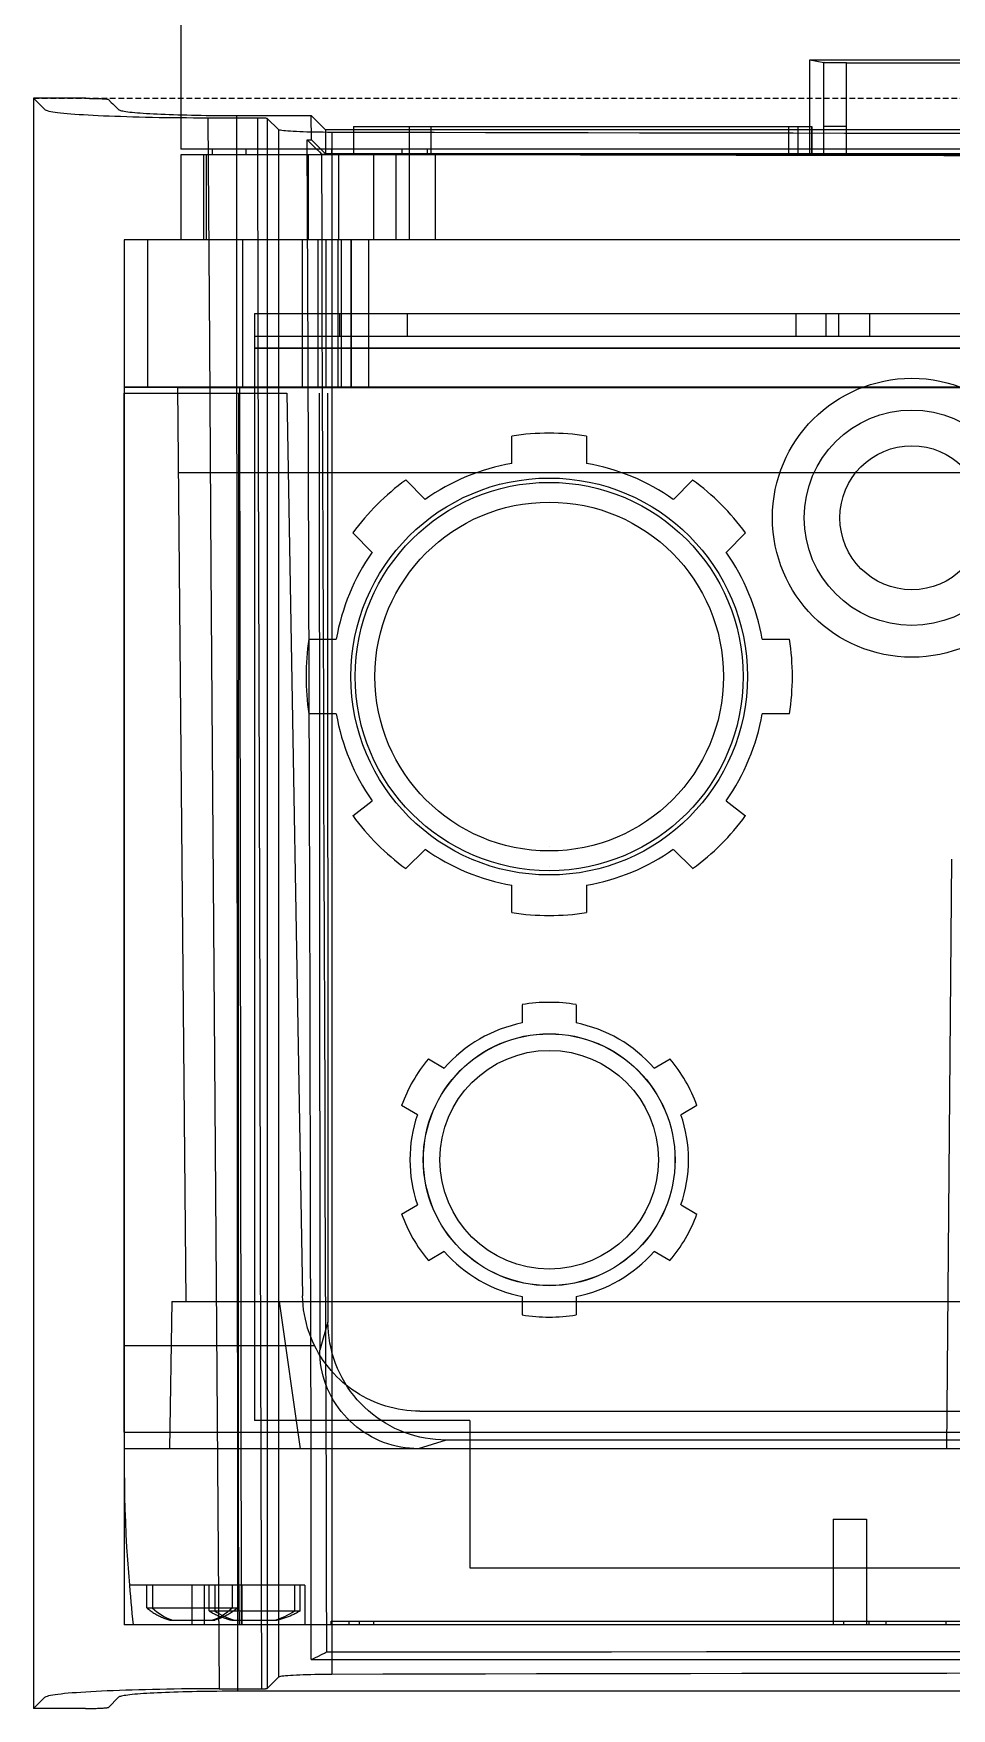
# Model space of a CAD drawing. Extents: x 0 to 211, y 0 to 232.
# Drawn here: x 0 to 81, y 0 to 147.7 of the extents above; entities that cross this region are included whole.
import ezdxf

# ---------------------------------------------------------------- set-up
doc = ezdxf.new("R2010")
doc.units = 0
doc.linetypes.add('DASHED', pattern=[0.75, 0.5, -0.25])
doc.layers.add('-15N-THT. THIẾT BỊ ĐÓNG MỞ', color=40, linetype='CONTINUOUS')

# ---------------------------------------------------------------- blocks, each defined once
blk = doc.blocks.new('06 - N - SC VSD CHIẾU TRÊN ATV630D15~D22N4')
at = {"layer": '-15N-THT. THIẾT BỊ ĐÓNG MỞ'}
for p, q in [((-92.49, 0), (-92.49, -94.5)), ((-36.99, -86.62), (36.99, -86.62)), ((-36.99, -86.62), (-35.76, -86.86)), ((-36.99, -95), (-36.99, -86.62)), ((-35.74, -86.86), (-35.76, -86.86)), ((-35.76, -92.5), (-35.76, -86.86)), ((-35.71, -86.87), (-35.74, -86.86)), ((-35.66, -86.87), (-35.71, -86.87)), ((-35.61, -86.87), (-35.66, -86.87)), ((-35.54, -86.88), (-35.61, -86.87)), ((-35.46, -86.88), (-35.54, -86.88)), ((-35.38, -86.88), (-35.46, -86.88)), ((-35.28, -86.88), (-35.38, -86.88)), ((-35.17, -86.88), (-35.28, -86.88)), ((-35.05, -86.89), (-35.17, -86.88)), ((-34.93, -86.89), (-35.05, -86.89)), ((-34.8, -86.89), (-34.93, -86.89)), ((-34.66, -86.89), (-34.8, -86.89)), ((-34.52, -86.89), (-34.66, -86.89)), ((-34.37, -86.89), (-34.52, -86.89)), ((-34.21, -86.89), (-34.37, -86.89)), ((-34.06, -86.89), (-34.21, -86.89)), ((-33.9, -86.89), (-34.06, -86.89)), ((-33.75, -86.89), (-33.9, -86.89)), ((-33.75, -92.5), (-33.75, -86.89)), ((-33.75, -86.89), (33.72, -86.89)), ((-104.48, -91.04), (-105.5, -90.01)), ((-105.5, -90.01), (-105.5, -232)), ((-100.87, -90.01), (-105.5, -90.01)), ((-100.87, -90.01), (-100.71, -90.01)), ((-100.71, -90.01), (-100.55, -90.02)), ((-100.55, -90.02), (-100.4, -90.02)), ((-100.4, -90.02), (-100.24, -90.02)), ((-100.24, -90.02), (-100.1, -90.02)), ((-100.1, -90.02), (-99.95, -90.03)), ((-99.95, -90.03), (-99.81, -90.03)), ((-99.81, -90.03), (-99.68, -90.04)), ((-99.68, -90.04), (-99.56, -90.04)), ((-99.56, -90.04), (-99.45, -90.05)), ((-99.45, -90.05), (-99.34, -90.05)), ((-99.34, -90.05), (-99.24, -90.06)), ((-99.24, -90.06), (-99.16, -90.07)), ((-99.16, -90.07), (-99.08, -90.07)), ((-99.08, -90.07), (-99.02, -90.08)), ((-99.02, -90.08), (-98.97, -90.09)), ((-98.97, -90.09), (-98.93, -90.1)), ((-98.93, -90.1), (-98.9, -90.1)), ((-104.43, -91.07), (-104.48, -91.04)), ((-104.36, -91.1), (-104.43, -91.07)), ((-104.26, -91.13), (-104.36, -91.1)), ((-104.13, -91.17), (-104.26, -91.13)), ((-103.98, -91.2), (-104.13, -91.17)), ((-103.8, -91.23), (-103.98, -91.2)), ((-103.6, -91.26), (-103.8, -91.23)), ((-103.37, -91.29), (-103.6, -91.26)), ((-103.11, -91.32), (-103.37, -91.29)), ((-102.83, -91.35), (-103.11, -91.32)), ((-102.53, -91.38), (-102.83, -91.35)), ((-102.2, -91.41), (-102.53, -91.38)), ((-101.85, -91.43), (-102.2, -91.41)), ((-101.48, -91.46), (-101.85, -91.43)), ((-101.09, -91.48), (-101.48, -91.46)), ((-100.67, -91.51), (-101.09, -91.48)), ((-100.24, -91.53), (-100.67, -91.51)), ((-99.79, -91.55), (-100.24, -91.53)), ((-99.32, -91.58), (-99.79, -91.55)), ((-98.9, -90.1), (-98.89, -90.11)), ((-98.89, -90.11), (-98.63, -90.37)), ((-98.63, -90.37), (-98.5, -90.5)), ((-98.5, -90.5), (-97.98, -91.02)), ((-97.98, -91.02), (-97.95, -91.04)), ((-97.95, -91.04), (-97.89, -91.07)), ((-97.89, -91.07), (-97.82, -91.09)), ((-97.82, -91.09), (-97.73, -91.11)), ((-97.73, -91.11), (-97.62, -91.13)), ((-97.62, -91.13), (-97.49, -91.16)), ((-97.49, -91.16), (-97.34, -91.18)), ((-97.34, -91.18), (-97.18, -91.2)), ((-97.18, -91.2), (-96.99, -91.22)), ((-96.99, -91.22), (-96.79, -91.24)), ((-96.79, -91.24), (-96.57, -91.26)), ((-96.57, -91.26), (-96.33, -91.28)), ((-96.33, -91.28), (-96.08, -91.3)), ((-96.08, -91.3), (-95.81, -91.32)), ((-95.81, -91.32), (-95.53, -91.34)), ((-95.53, -91.34), (-95.23, -91.36)), ((-95.23, -91.36), (-94.91, -91.38)), ((-94.91, -91.38), (-94.59, -91.39)), ((-94.59, -91.39), (-94.25, -91.41)), ((-94.25, -91.41), (-93.89, -91.42)), ((-93.89, -91.42), (-93.53, -91.44)), ((-93.53, -91.44), (-93.15, -91.45)), ((-93.15, -91.45), (-92.76, -91.46)), ((-92.76, -91.46), (-92.37, -91.47)), ((-92.37, -91.47), (-91.96, -91.48)), ((-91.96, -91.48), (-91.55, -91.49)), ((-91.55, -91.49), (-91.13, -91.5)), ((-91.13, -91.5), (-90.7, -91.51)), ((-90.7, -91.51), (-90.27, -91.52)), ((-90.27, -91.52), (-89.83, -91.52)), ((-89.83, -91.52), (-89.39, -91.53)), ((-89.39, -91.53), (-88.94, -91.53)), ((-88.94, -91.53), (-88.49, -91.53)), ((-88.49, -91.53), (-88.04, -91.53)), ((-88.04, -91.53), (-87.59, -91.53)), ((-87.59, -91.53), (-87.58, -111.43)), ((-87.59, -91.53), (-80.99, -91.53)), ((-80.99, -91.84), (-80.99, -91.53)), ((-79.72, -92.8), (-80.99, -91.53)), ((-98.83, -91.6), (-99.32, -91.58)), ((-98.33, -91.62), (-98.83, -91.6)), ((-97.81, -91.63), (-98.33, -91.62)), ((-97.27, -91.65), (-97.81, -91.63)), ((-96.73, -91.67), (-97.27, -91.65)), ((-96.17, -91.68), (-96.73, -91.67)), ((-95.6, -91.69), (-96.17, -91.68)), ((-95.01, -91.71), (-95.6, -91.69)), ((-94.42, -91.72), (-95.01, -91.71)), ((-93.82, -91.73), (-94.42, -91.72)), ((-93.22, -91.73), (-93.82, -91.73)), ((-92.61, -91.74), (-93.22, -91.73)), ((-91.99, -91.74), (-92.61, -91.74)), ((-91.37, -91.75), (-91.99, -91.74)), ((-90.75, -91.75), (-91.37, -91.75)), ((-90.12, -91.75), (-90.75, -91.75)), ((-85.74, -91.75), (-90.12, -91.75)), ((-90.12, -91.75), (-89.98, -111.59)), ((-85.67, -91.75), (-85.74, -91.75)), ((-85.74, -91.75), (-85.69, -111.59)), ((-85.6, -91.75), (-85.67, -91.75)), ((-85.53, -91.75), (-85.6, -91.75)), ((-85.46, -91.75), (-85.53, -91.75)), ((-85.4, -91.75), (-85.46, -91.75)), ((-85.34, -91.76), (-85.4, -91.75)), ((-85.28, -91.76), (-85.34, -91.76)), ((-85.22, -91.76), (-85.28, -91.76)), ((-85.16, -91.76), (-85.22, -91.76)), ((-85.11, -91.76), (-85.16, -91.76)), ((-85.07, -91.77), (-85.11, -91.76)), ((-85.02, -91.77), (-85.07, -91.77)), ((-84.99, -91.77), (-85.02, -91.77)), ((-84.95, -91.78), (-84.99, -91.77)), ((-84.92, -91.78), (-84.95, -91.78)), ((-84.9, -91.78), (-84.92, -91.78)), ((-84.88, -91.79), (-84.9, -91.78)), ((-84.87, -91.79), (-84.88, -91.79)), ((-83.89, -92.77), (-84.87, -91.79)), ((-84.87, -91.79), (-84.87, -111.61)), ((-84.87, -91.79), (-84.87, -91.79)), ((-83.85, -92.79), (-83.89, -92.77)), ((-83.89, -92.77), (-83.89, -112.32)), ((-83.79, -92.81), (-83.85, -92.79)), ((-83.7, -92.83), (-83.79, -92.81)), ((-83.57, -92.85), (-83.7, -92.83)), ((-83.42, -92.87), (-83.57, -92.85)), ((-83.25, -92.89), (-83.42, -92.87)), ((-83.05, -92.9), (-83.25, -92.89)), ((-82.82, -92.92), (-83.05, -92.9)), ((-82.57, -92.94), (-82.82, -92.92)), ((-82.3, -92.95), (-82.57, -92.94)), ((-82.01, -92.96), (-82.3, -92.95)), ((-81.7, -92.98), (-82.01, -92.96)), ((-81.37, -92.99), (-81.7, -92.98)), ((-81.03, -92.99), (-81.37, -92.99)), ((-80.67, -93), (-81.03, -92.99)), ((-80.99, -92.14), (-80.99, -91.84)), ((-80.99, -92.44), (-80.99, -92.14)), ((-80.98, -92.75), (-80.99, -92.44)), ((-80.98, -93.35), (-80.98, -92.75)), ((-80.31, -93.01), (-80.67, -93)), ((-79.94, -93.01), (-80.31, -93.01)), ((-79.56, -93.02), (-79.94, -93.01)), ((-79.72, -92.8), (-79.72, -94.92)), ((79.72, -92.8), (-79.72, -92.8)), ((-79.18, -93.02), (-79.56, -93.02)), ((-74.65, -93.03), (-79.18, -93.02)), ((-79.18, -93.02), (-79.18, -112.49)), ((-77.26, -92.5), (-77.26, -95)), ((-77.26, -92.5), (-36.82, -92.5)), ((-70.13, -93.04), (-74.65, -93.03)), ((-72.31, -102.5), (-72.31, -92.5)), ((-70.41, -95), (-70.41, -92.5)), ((-65.61, -93.05), (-70.13, -93.04)), ((-38.85, -95), (-38.85, -92.5)), ((-38.02, -95), (-38.02, -92.5)), ((-36.82, -95), (-36.82, -92.5)), ((-36.82, -92.5), (-36.82, -95)), ((-35.76, -95), (-35.76, -92.5)), ((-33.75, -92.5), (-35.76, -92.5)), ((-33.76, -95), (-33.76, -92.5)), ((-92.49, -94.5), (-92.49, -94.5)), ((92.49, -94.5), (-92.49, -94.5)), ((-89.73, -94.5), (-89.73, -94.5)), ((-89.73, -94.5), (-89.73, -95)), ((-86.77, -94.5), (-86.77, -95)), ((-81.27, -112.86), (-81.36, -93.66)), ((-81.36, -93.66), (-81.18, -93.84)), ((-81.36, -93.66), (-80.98, -93.66)), ((-81.18, -93.84), (-81, -94.02)), ((-81, -94.02), (-80.82, -94.2)), ((-80.98, -93.66), (-80.98, -93.35)), ((-79.72, -94.92), (-80.98, -93.66)), ((-80.82, -94.2), (-80.63, -94.38)), ((-80.63, -94.38), (-80.45, -94.56)), ((-79.21, -94.5), (-79.21, -95)), ((-75.49, -94.5), (-75.49, -94.5)), ((-72.98, -94.5), (-72.98, -94.5)), ((-72.98, -94.5), (-72.98, -95)), ((-70.77, -94.5), (-70.77, -95)), ((-61.08, -93.06), (-65.61, -93.05)), ((-56.56, -93.07), (-61.08, -93.06)), ((-52.03, -93.08), (-56.56, -93.07)), ((-47.51, -93.09), (-52.03, -93.08)), ((-42.98, -93.1), (-47.51, -93.09)), ((-38.46, -93.1), (-42.98, -93.1)), ((-33.93, -93.11), (-38.46, -93.1)), ((-29.4, -93.11), (-33.93, -93.11)), ((-24.88, -93.12), (-29.4, -93.11)), ((-20.35, -93.12), (-24.88, -93.12)), ((-92.49, -95), (-92.49, -102.5)), ((-92.49, -95), (-92.49, -95)), ((92.49, -95), (-92.49, -95)), ((-90.5, -95), (-90.5, -102.5)), ((-90.26, -95), (-90.26, -102.5)), ((-89.73, -95), (-89.73, -95)), ((-81.27, -95), (-81.27, -102.5)), ((-80.45, -94.56), (-80.27, -94.74)), ((-80.27, -94.74), (-80.09, -94.93)), ((-80.09, -94.93), (-80.06, -101.91)), ((-80.09, -94.93), (-75.52, -94.94)), ((79.72, -94.92), (-79.72, -94.92)), ((-78.58, -95), (-78.58, -102.5)), ((-75.52, -94.94), (-70.94, -94.95)), ((-75.49, -95), (-75.49, -102.5)), ((-75.49, -95), (-75.49, -95)), ((-73.53, -95), (-73.53, -102.5)), ((-72.98, -95), (-72.98, -95)), ((-70.94, -94.95), (-66.37, -94.97)), ((-70.04, -95), (-70.04, -102.5)), ((-66.37, -94.97), (-61.8, -94.98)), ((-61.8, -94.98), (-57.22, -94.99)), ((-57.22, -94.99), (-52.65, -95)), ((-52.65, -95), (-48.07, -95.01)), ((-48.07, -95.01), (-43.49, -95.02)), ((-43.49, -95.02), (-38.91, -95.03)), ((-38.91, -95.03), (-34.34, -95.04)), ((-34.34, -95.04), (-29.76, -95.04)), ((-29.76, -95.04), (-25.18, -95.05)), ((-25.18, -95.05), (-20.6, -95.05)), ((-80.06, -101.91), (-80.04, -108.88)), ((-97.49, -102.5), (-97.49, -224.61)), ((-97.49, -102.5), (-97.49, -102.5)), ((97.49, -102.5), (-97.49, -102.5)), ((-95.44, -102.5), (-95.44, -115.48)), ((-92.49, -102.5), (-92.49, -102.5)), ((-87.06, -102.5), (-87.06, -115.49)), ((-81.79, -102.5), (-81.79, -115.49)), ((-80.42, -102.5), (-80.42, -115.49)), ((-79.7, -102.5), (-79.7, -115.49)), ((-78.64, -102.5), (-78.64, -115.49)), ((-78.36, -102.5), (-78.36, -115.49)), ((-77.49, -102.5), (-77.49, -115.49)), ((-77.48, -102.5), (-77.48, -115.49)), ((-75.93, -102.5), (-75.93, -115.49)), ((-75.49, -102.5), (-75.49, -102.5)), ((-85.99, -109), (-85.99, -109)), ((-85.99, -109), (-85.99, -206.61)), ((-85.99, -109), (85.99, -109)), ((-80.04, -108.88), (-80.02, -115.86)), ((-78.49, -109), (-78.49, -109)), ((-78.49, -109), (-78.49, -111)), ((-72.49, -109), (-72.49, -109)), ((-72.49, -111), (-72.49, -109)), ((-38.24, -109), (-38.24, -111)), ((-35.54, -111), (-35.54, -109)), ((-34.44, -111), (-34.44, -109)), ((-31.74, -109), (-31.74, -111)), ((-89.98, -111.59), (-89.84, -131.42)), ((-87.58, -111.43), (-87.56, -131.33)), ((-85.99, -111), (-85.99, -111)), ((-85.99, -111), (85.99, -111)), ((-85.99, -112.03), (85.99, -112.03)), ((-85.99, -112.04), (85.99, -112.04)), ((-85.69, -111.59), (-85.64, -131.42)), ((-84.87, -111.61), (-84.87, -131.44)), ((-78.49, -111), (-78.49, -111)), ((-72.49, -111), (-72.49, -111)), ((-83.89, -112.32), (-83.89, -131.86)), ((-81.2, -132.06), (-81.27, -112.86)), ((-79.18, -112.49), (-79.18, -131.97)), ((-97.49, -115.48), (-97.49, -115.48)), ((-97.49, -115.48), (-92.78, -115.48)), ((-97.49, -115.49), (-97.49, -115.49)), ((97.49, -115.49), (-97.49, -115.49)), ((-97.49, -116), (-83.15, -116)), ((-97.49, -128.05), (-97.49, -116)), ((-97.49, -116), (-97.49, -116)), ((-92.78, -115.48), (-92.07, -196.11)), ((-92.78, -115.48), (-92.78, -115.48)), ((-92.78, -115.5), (-92.78, -115.5)), ((-92.78, -115.5), (92.78, -115.5)), ((-87.42, -116), (-87.42, -120.6)), ((-87.33, -115.49), (-87.16, -224.61)), ((-83.15, -116), (-81.75, -195.62)), ((-83.15, -116), (-83.15, -116)), ((-80.28, -116), (-80.24, -200.39)), ((-80.02, -115.86), (-79.99, -122.84)), ((-79.54, -116), (-79.51, -197.92)), ((-78.31, -115.49), (-78.31, -115.5)), ((-77.49, -115.49), (-77.49, -115.5)), ((-77.48, -115.49), (-77.48, -115.5)), ((-75.96, -115.49), (-75.96, -115.5)), ((-59.99, -119.54), (-59.99, -119.54)), ((-87.42, -120.6), (-87.42, -125.2)), ((-63.29, -122.21), (-63.29, -119.8)), ((-63.29, -119.8), (-63.29, -119.8)), ((-56.69, -119.8), (-56.69, -122.21)), ((-56.69, -119.8), (-56.69, -119.8)), ((-63.29, -122.21), (-63.29, -122.21)), ((-56.69, -122.21), (-56.69, -122.21)), ((-92.71, -123), (-92.71, -123)), ((-92.71, -123), (92.71, -123)), ((-79.99, -122.84), (-79.97, -129.82)), ((-72.64, -123.67), (-70.94, -125.38)), ((-72.64, -123.67), (-72.64, -123.67)), ((-59.99, -123.88), (-59.99, -123.88)), ((-49.03, -125.38), (-47.33, -123.67)), ((-47.33, -123.67), (-47.33, -123.67)), ((-87.42, -125.2), (-87.42, -129.81)), ((-70.94, -125.38), (-70.94, -125.38)), ((-49.03, -125.38), (-49.03, -125.38)), ((-59.99, -125.62), (-59.99, -125.62)), ((-40.29, -127), (-40.29, -127)), ((-37.49, -127), (-37.49, -127)), ((-34.34, -127), (-34.34, -127)), ((-97.49, -140.1), (-97.49, -128.05)), ((-75.61, -130.05), (-77.31, -128.34)), ((-77.31, -128.34), (-77.31, -128.34)), ((-42.66, -128.34), (-44.36, -130.05)), ((-42.66, -128.34), (-42.66, -128.34)), ((-87.42, -129.81), (-87.42, -134.41)), ((-79.97, -129.82), (-79.95, -136.8)), ((-89.84, -131.42), (-89.69, -151.27)), ((-87.56, -131.33), (-87.55, -151.24)), ((-85.64, -131.42), (-85.59, -151.27)), ((-84.87, -131.44), (-84.87, -151.28)), ((-75.61, -130.05), (-75.61, -130.05)), ((-44.36, -130.05), (-44.36, -130.05)), ((-83.89, -131.86), (-83.89, -151.42)), ((-81.13, -151.26), (-81.2, -132.06)), ((-79.18, -131.97), (-79.18, -151.46)), ((-87.42, -134.41), (-87.42, -139.01)), ((-79.95, -136.8), (-79.92, -143.78)), ((-81.19, -137.7), (-78.78, -137.7)), ((-81.19, -137.7), (-81.19, -137.7)), ((-78.78, -137.7), (-78.78, -137.7)), ((-41.19, -137.7), (-38.79, -137.7)), ((-41.19, -137.7), (-41.19, -137.7)), ((-38.79, -137.7), (-38.79, -137.7)), ((-97.49, -152.16), (-97.49, -140.1)), ((-87.42, -139.01), (-87.43, -143.61)), ((-77.49, -141), (-77.49, -141)), ((-75.37, -141), (-75.37, -141)), ((-44.61, -141), (-44.61, -141)), ((-42.49, -141), (-42.49, -141)), ((-87.43, -143.61), (-87.43, -148.21)), ((-78.78, -144.3), (-81.19, -144.3)), ((-81.19, -144.3), (-81.19, -144.3)), ((-79.92, -143.78), (-79.9, -150.75)), ((-78.78, -144.3), (-78.78, -144.3)), ((-38.79, -144.3), (-41.19, -144.3)), ((-41.19, -144.3), (-41.19, -144.3)), ((-38.79, -144.3), (-38.79, -144.3)), ((-87.43, -148.21), (-87.43, -152.82)), ((-89.69, -151.27), (-89.55, -170.74)), ((-87.55, -151.24), (-87.53, -170.78)), ((-85.59, -151.27), (-85.54, -170.74)), ((-84.87, -151.28), (-84.88, -170.74)), ((-83.89, -151.42), (-83.89, -170.6)), ((-81.08, -170.08), (-81.13, -151.26)), ((-79.9, -150.75), (-79.87, -157.34)), ((-79.18, -151.46), (-79.18, -170.56)), ((-77.31, -153.27), (-75.61, -151.95)), ((-75.61, -151.95), (-75.61, -151.95)), ((-44.36, -151.95), (-42.66, -153.27)), ((-44.36, -151.95), (-44.36, -151.95)), ((-97.49, -163.82), (-97.49, -152.16)), ((-87.43, -152.82), (-87.43, -166.24)), ((-77.31, -153.27), (-77.31, -153.27)), ((-42.66, -153.27), (-42.66, -153.27)), ((-70.94, -156.24), (-72.64, -157.94)), ((-70.94, -156.24), (-70.94, -156.24)), ((-59.99, -155.99), (-59.99, -155.99)), ((-47.33, -157.94), (-49.03, -156.24)), ((-49.03, -156.24), (-49.03, -156.24)), ((-79.87, -157.34), (-79.85, -164.32)), ((-72.64, -157.94), (-72.64, -157.94)), ((-59.99, -157.73), (-59.99, -157.73)), ((-47.33, -157.94), (-47.33, -157.94)), ((-24.49, -157.11), (-24.92, -209.11)), ((-63.29, -161.82), (-63.29, -159.41)), ((-63.29, -159.41), (-63.29, -159.41)), ((-56.69, -159.41), (-56.69, -161.82)), ((-56.69, -159.41), (-56.69, -159.41)), ((-63.29, -161.82), (-63.29, -161.82)), ((-59.99, -162.07), (-59.99, -162.07)), ((-56.69, -161.82), (-56.69, -161.82)), ((-97.49, -175.88), (-97.49, -163.82)), ((-79.85, -164.32), (-79.83, -171.29)), ((-87.43, -166.24), (-87.43, -170.84)), ((-59.99, -169.73), (-59.99, -169.73)), ((-89.55, -170.74), (-89.4, -190.59)), ((-87.53, -170.78), (-87.52, -190.69)), ((-87.43, -170.84), (-87.44, -175.44)), ((-85.54, -170.74), (-85.49, -190.59)), ((-84.88, -170.74), (-84.88, -190.58)), ((-83.89, -170.6), (-83.89, -190.15)), ((-81.04, -189.29), (-81.08, -170.08)), ((-79.83, -171.29), (-79.8, -178.26)), ((-79.18, -170.56), (-79.18, -190.05)), ((-62.36, -171.55), (-62.36, -169.94)), ((-62.36, -169.94), (-62.36, -169.94)), ((-57.61, -169.94), (-57.61, -171.55)), ((-57.61, -169.94), (-57.61, -169.94)), ((-62.36, -171.55), (-62.36, -171.55)), ((-59.99, -172.5), (-59.99, -172.5)), ((-57.61, -171.55), (-57.61, -171.55)), ((-59.99, -173.97), (-59.99, -173.97)), ((-87.44, -175.44), (-87.44, -180.04)), ((-70.64, -174.72), (-69.25, -175.53)), ((-70.64, -174.72), (-70.64, -174.72)), ((-69.25, -175.53), (-69.25, -175.53)), ((-50.73, -175.53), (-49.33, -174.72)), ((-50.73, -175.53), (-50.73, -175.53)), ((-49.33, -174.72), (-49.33, -174.72)), ((-97.49, -187.93), (-97.49, -175.88)), ((-79.8, -178.26), (-79.78, -185.23)), ((-87.44, -180.04), (-87.44, -184.65)), ((-71.62, -179.64), (-73.02, -178.83)), ((-73.02, -178.83), (-73.02, -178.83)), ((-71.62, -179.64), (-71.62, -179.64)), ((-46.96, -178.83), (-48.35, -179.64)), ((-48.35, -179.64), (-48.35, -179.64)), ((-46.96, -178.83), (-46.96, -178.83)), ((-72.28, -183.61), (-72.28, -183.61)), ((-71.09, -183.61), (-71.09, -183.61)), ((-69.63, -183.61), (-69.63, -183.61)), ((-50.35, -183.61), (-50.35, -183.61)), ((-48.89, -183.61), (-48.89, -183.61)), ((-47.69, -183.61), (-47.69, -183.61)), ((-87.44, -184.65), (-87.44, -189.25)), ((-79.78, -185.23), (-79.76, -192.2)), ((-97.49, -199.98), (-97.49, -187.93)), ((-73.02, -188.4), (-71.62, -187.59)), ((-73.02, -188.4), (-73.02, -188.4)), ((-71.62, -187.59), (-71.62, -187.59)), ((-48.35, -187.59), (-46.96, -188.4)), ((-48.35, -187.59), (-48.35, -187.59)), ((-46.96, -188.4), (-46.96, -188.4)), ((-87.44, -189.25), (-87.44, -193.85)), ((-83.89, -190.15), (-83.89, -209.7)), ((-81.01, -208.48), (-81.04, -189.29)), ((-79.18, -190.05), (-79.18, -209.52)), ((-89.4, -190.59), (-89.26, -210.43)), ((-87.52, -190.69), (-87.51, -210.58)), ((-85.49, -190.59), (-85.44, -210.43)), ((-84.88, -190.58), (-84.88, -210.41)), ((-69.25, -191.7), (-70.64, -192.51)), ((-69.25, -191.7), (-69.25, -191.7)), ((-49.33, -192.51), (-50.73, -191.7)), ((-50.73, -191.7), (-50.73, -191.7)), ((-79.76, -192.2), (-79.73, -199.16)), ((-70.64, -192.51), (-70.64, -192.51)), ((-59.99, -193.25), (-59.99, -193.25)), ((-49.33, -192.51), (-49.33, -192.51)), ((-87.44, -193.85), (-87.44, -198.45)), ((-59.99, -194.73), (-59.99, -194.73)), ((-93.28, -196.11), (-93.49, -209.11)), ((-93.28, -196.11), (-93.28, -196.11)), ((-93.28, -196.11), (-15.22, -196.11)), ((-92.07, -196.11), (-92.07, -196.11)), ((-83.83, -196.11), (-81.97, -209.11)), ((-83.83, -196.11), (-83.83, -196.11)), ((-81.74, -196.03), (-81.75, -195.62)), ((-81.75, -195.62), (-81.75, -195.62)), ((-81.71, -196.44), (-81.74, -196.03)), ((-81.66, -196.85), (-81.71, -196.44)), ((-62.36, -197.29), (-62.36, -195.68)), ((-62.36, -195.68), (-62.36, -195.68)), ((-57.61, -195.68), (-57.61, -197.29)), ((-57.61, -195.68), (-57.61, -195.68)), ((-24.81, -196.11), (-24.81, -196.11)), ((-81.59, -197.25), (-81.66, -196.85)), ((-81.51, -197.66), (-81.59, -197.25)), ((-81.42, -198.06), (-81.51, -197.66)), ((-79.51, -197.92), (-79.93, -199.33)), ((-79.49, -198.38), (-79.51, -197.92)), ((-62.36, -197.29), (-62.36, -197.29)), ((-59.99, -197.5), (-59.99, -197.5)), ((-57.61, -197.29), (-57.61, -197.29)), ((-87.44, -198.45), (-87.44, -203.05)), ((-81.31, -198.45), (-81.42, -198.06)), ((-81.18, -198.84), (-81.31, -198.45)), ((-81.03, -199.23), (-81.18, -198.84)), ((-80.88, -199.61), (-81.03, -199.23)), ((-79.93, -199.33), (-80.03, -199.68)), ((-79.73, -199.16), (-79.71, -206.13)), ((-79.46, -198.85), (-79.49, -198.38)), ((-79.41, -199.31), (-79.46, -198.85)), ((-79.34, -199.78), (-79.41, -199.31)), ((-97.49, -199.98), (-80.7, -199.98)), ((-97.49, -200.31), (-97.49, -199.98)), ((-97.49, -200.64), (-97.49, -200.31)), ((-97.49, -200.97), (-97.49, -200.64)), ((-80.7, -199.98), (-80.88, -199.61)), ((-80.53, -200.32), (-80.7, -199.98)), ((-80.34, -200.66), (-80.53, -200.32)), ((-80.14, -200.98), (-80.34, -200.66)), ((-80.03, -199.68), (-80.24, -200.39)), ((-80.23, -200.78), (-80.24, -200.39)), ((-80.21, -201.17), (-80.23, -200.78)), ((-79.24, -200.23), (-79.34, -199.78)), ((-79.13, -200.69), (-79.24, -200.23)), ((-78.99, -201.13), (-79.13, -200.69)), ((-97.49, -201.3), (-97.49, -200.97)), ((-97.49, -201.63), (-97.49, -201.3)), ((-97.49, -201.95), (-97.49, -201.63)), ((-97.49, -202.27), (-97.49, -201.95)), ((-97.49, -202.58), (-97.49, -202.27)), ((-80.16, -201.55), (-80.21, -201.17)), ((-80.1, -201.94), (-80.16, -201.55)), ((-79.93, -201.3), (-80.14, -200.98)), ((-80.02, -202.32), (-80.1, -201.94)), ((-79.93, -202.7), (-80.02, -202.32)), ((-79.71, -201.61), (-79.93, -201.3)), ((-79.48, -201.91), (-79.71, -201.61)), ((-79.24, -202.2), (-79.48, -201.91)), ((-78.99, -202.47), (-79.24, -202.2)), ((-78.84, -201.57), (-78.99, -201.13)), ((-78.67, -202.01), (-78.84, -201.57)), ((-78.47, -202.43), (-78.67, -202.01)), ((-97.49, -202.89), (-97.49, -202.58)), ((-97.49, -203.19), (-97.49, -202.89)), ((-97.49, -203.49), (-97.49, -203.19)), ((-97.49, -203.78), (-97.49, -203.49)), ((-97.49, -204.07), (-97.49, -203.78)), ((-87.44, -203.05), (-87.45, -210.83)), ((-79.82, -203.07), (-79.93, -202.7)), ((-79.69, -203.44), (-79.82, -203.07)), ((-79.54, -203.81), (-79.69, -203.44)), ((-79.38, -204.16), (-79.54, -203.81)), ((-78.73, -202.74), (-78.99, -202.47)), ((-78.47, -203), (-78.73, -202.74)), ((-78.26, -202.85), (-78.47, -202.43)), ((-78.2, -203.24), (-78.47, -203)), ((-78.03, -203.26), (-78.26, -202.85)), ((-77.91, -203.48), (-78.2, -203.24)), ((-77.78, -203.65), (-78.03, -203.26)), ((-77.63, -203.7), (-77.91, -203.48)), ((-77.51, -204.04), (-77.78, -203.65)), ((-77.33, -203.92), (-77.63, -203.7)), ((-97.49, -204.36), (-97.49, -204.07)), ((-97.49, -204.66), (-97.49, -204.36)), ((-97.49, -204.95), (-97.49, -204.66)), ((-97.49, -205.23), (-97.49, -204.95)), ((-97.49, -205.49), (-97.49, -205.23)), ((-79.2, -204.51), (-79.38, -204.16)), ((-79.01, -204.85), (-79.2, -204.51)), ((-78.8, -205.18), (-79.01, -204.85)), ((-78.58, -205.5), (-78.8, -205.18)), ((-77.23, -204.41), (-77.51, -204.04)), ((-77.03, -204.12), (-77.33, -203.92)), ((-76.93, -204.77), (-77.23, -204.41)), ((-76.72, -204.31), (-77.03, -204.12)), ((-76.62, -205.11), (-76.93, -204.77)), ((-76.41, -204.49), (-76.72, -204.31)), ((-76.29, -205.44), (-76.62, -205.11)), ((-76.09, -204.66), (-76.41, -204.49)), ((-75.76, -204.82), (-76.09, -204.66)), ((-75.43, -204.96), (-75.76, -204.82)), ((-75.09, -205.1), (-75.43, -204.96)), ((-74.75, -205.22), (-75.09, -205.1)), ((-74.4, -205.34), (-74.75, -205.22)), ((-97.49, -205.74), (-97.49, -205.49)), ((-97.49, -205.97), (-97.49, -205.74)), ((-97.49, -206.19), (-97.49, -205.97)), ((-97.49, -206.39), (-97.49, -206.19)), ((-97.49, -206.58), (-97.49, -206.39)), ((-97.49, -206.75), (-97.49, -206.58)), ((-97.49, -206.9), (-97.49, -206.75)), ((-66.99, -206.61), (-85.99, -206.61)), ((-85.99, -206.61), (-85.99, -206.61)), ((-79.71, -206.13), (-79.68, -213.09)), ((-78.34, -205.81), (-78.58, -205.5)), ((-78.09, -206.11), (-78.34, -205.81)), ((-77.83, -206.4), (-78.09, -206.11)), ((-77.55, -206.67), (-77.83, -206.4)), ((-77.26, -206.94), (-77.55, -206.67)), ((-75.94, -205.76), (-76.29, -205.44)), ((-75.58, -206.05), (-75.94, -205.76)), ((-75.21, -206.34), (-75.58, -206.05)), ((-74.83, -206.6), (-75.21, -206.34)), ((-74.43, -206.85), (-74.83, -206.6)), ((-74.04, -205.44), (-74.4, -205.34)), ((-73.68, -205.53), (-74.04, -205.44)), ((-73.31, -205.6), (-73.68, -205.53)), ((-72.94, -205.66), (-73.31, -205.6)), ((-72.56, -205.71), (-72.94, -205.66)), ((-72.18, -205.75), (-72.56, -205.71)), ((-71.8, -205.77), (-72.18, -205.75)), ((-71.42, -205.78), (-71.8, -205.77)), ((-71.42, -205.78), (71.64, -205.78)), ((-71.42, -205.78), (-71.42, -205.78)), ((-66.99, -206.61), (-66.99, -219.61)), ((-66.99, -206.61), (-66.99, -206.61)), ((-97.49, -207.04), (-97.49, -206.9)), ((-97.49, -207.16), (-97.49, -207.04)), ((-97.49, -207.27), (-97.49, -207.16)), ((-97.49, -207.37), (-97.49, -207.27)), ((-97.49, -207.45), (-97.49, -207.37)), ((-97.49, -207.51), (-97.49, -207.45)), ((-97.49, -207.56), (-97.49, -207.51)), ((-97.49, -207.6), (-97.49, -207.56)), ((-97.49, -207.62), (-97.49, -207.6)), ((-97.49, -207.63), (-97.49, -207.62)), ((-97.49, -207.63), (97.49, -207.63)), ((-97.49, -207.63), (-97.49, -209.94)), ((-76.96, -207.19), (-77.26, -206.94)), ((-76.65, -207.42), (-76.96, -207.19)), ((-76.33, -207.65), (-76.65, -207.42)), ((-76, -207.85), (-76.33, -207.65)), ((-75.66, -208.05), (-76, -207.85)), ((-75.31, -208.22), (-75.66, -208.05)), ((-74.96, -208.39), (-75.31, -208.22)), ((-74.02, -207.08), (-74.43, -206.85)), ((-73.61, -207.3), (-74.02, -207.08)), ((-73.18, -207.49), (-73.61, -207.3)), ((-72.75, -207.66), (-73.18, -207.49)), ((-72.31, -207.82), (-72.75, -207.66)), ((-71.86, -207.95), (-72.31, -207.82)), ((-71.41, -208.06), (-71.86, -207.95)), ((-70.95, -208.16), (-71.41, -208.06)), ((-70.49, -208.23), (-70.95, -208.16)), ((-70.02, -208.28), (-70.49, -208.23)), ((-22.48, -209.11), (-97.49, -209.11)), ((-97.49, -209.11), (-97.49, -209.11)), ((-93.49, -209.11), (-93.49, -209.11)), ((-83.89, -209.7), (-83.89, -229.24)), ((-81.97, -209.11), (-81.97, -209.11)), ((-80.99, -227.68), (-81.01, -208.48)), ((-79.18, -209.52), (-79.18, -229)), ((-74.6, -208.53), (-74.96, -208.39)), ((-74.23, -208.66), (-74.6, -208.53)), ((-73.85, -208.77), (-74.23, -208.66)), ((-73.48, -208.87), (-73.85, -208.77)), ((-73.09, -208.95), (-73.48, -208.87)), ((-72.71, -209.01), (-73.09, -208.95)), ((-72.32, -209.05), (-72.71, -209.01)), ((-71.93, -209.08), (-72.32, -209.05)), ((-71.54, -209.09), (-71.93, -209.08)), ((-69.09, -208.33), (-71.54, -209.09)), ((71.08, -209.09), (-71.54, -209.09)), ((-69.56, -208.32), (-70.02, -208.28)), ((-69.09, -208.33), (-69.56, -208.32)), ((70.43, -208.33), (-69.09, -208.33)), ((-24.92, -209.11), (-24.92, -209.11)), ((-97.49, -209.94), (-97.49, -211.07)), ((-97.49, -211.07), (-97.48, -212.19)), ((-89.26, -210.43), (-89.11, -230.26)), ((-87.51, -210.58), (-87.49, -230.48)), ((-87.45, -210.83), (-87.44, -215.44)), ((-85.44, -210.43), (-85.39, -230.26)), ((-84.88, -210.41), (-84.88, -230.24)), ((-97.48, -212.19), (-97.46, -213.31)), ((-97.46, -213.31), (-97.43, -214.42)), ((-79.68, -213.09), (-79.66, -220.05)), ((-97.43, -214.42), (-97.39, -215.54)), ((-97.39, -215.54), (-97.34, -216.66)), ((-87.44, -215.44), (-87.41, -220.03)), ((-34.93, -215.31), (-34.93, -224.61)), ((-34.93, -215.31), (-31.98, -215.31)), ((-34.93, -215.31), (-34.93, -215.31)), ((-31.98, -215.31), (-31.98, -224.61)), ((-31.98, -215.31), (-31.98, -215.31)), ((-97.34, -216.66), (-97.28, -217.77)), ((-97.28, -217.77), (-97.21, -218.89)), ((-97.21, -218.89), (-97.12, -220)), ((-97.12, -220), (-97.03, -221.11)), ((-87.41, -220.03), (-87.36, -224.61)), ((-79.66, -220.05), (-79.64, -227.01)), ((-66.99, -219.61), (-66.99, -219.61)), ((-66.99, -219.61), (8.01, -219.61)), ((-81.54, -221.11), (-97.03, -221.11)), ((-97.03, -221.11), (-96.99, -221.61)), ((-95.5, -223.13), (-95.5, -221.11)), ((-95.01, -221.11), (-95.01, -223.13)), ((-91.53, -221.11), (-91.53, -224.61)), ((-90.44, -221.11), (-90.44, -224.61)), ((-90, -223.4), (-90, -221.11)), ((-89.51, -221.11), (-89.51, -223.4)), ((-87.96, -221.11), (-87.96, -223.13)), ((-87.47, -223.13), (-87.47, -221.11)), ((-87.08, -221.11), (-87.08, -221.11)), ((-87.08, -224.61), (-87.08, -221.11)), ((-82.46, -221.11), (-82.46, -223.4)), ((-81.97, -223.4), (-81.97, -221.11)), ((-81.54, -221.11), (-81.54, -224.61)), ((-96.99, -221.61), (-96.95, -222.12)), ((-96.95, -222.12), (-96.9, -222.62)), ((-96.9, -222.62), (-96.85, -223.12)), ((-96.85, -223.12), (-96.81, -223.62)), ((-96.81, -223.62), (-96.76, -224.11)), ((-96.76, -224.11), (-96.7, -224.61)), ((-95.5, -223.13), (-87.47, -223.13)), ((-95.5, -223.13), (-95.43, -223.19)), ((-95.43, -223.19), (-95.35, -223.25)), ((-95.35, -223.25), (-95.27, -223.31)), ((-95.27, -223.31), (-95.2, -223.37)), ((-95.2, -223.37), (-95.12, -223.42)), ((-95.12, -223.42), (-95.04, -223.48)), ((-95.04, -223.48), (-94.96, -223.53)), ((-94.96, -223.53), (-94.87, -223.58)), ((-94.87, -223.58), (-94.79, -223.63)), ((-94.79, -223.63), (-94.71, -223.68)), ((-94.71, -223.68), (-94.62, -223.73)), ((-94.62, -223.73), (-94.54, -223.77)), ((-94.54, -223.77), (-94.45, -223.82)), ((-94.45, -223.82), (-94.37, -223.86)), ((-94.37, -223.86), (-94.28, -223.9)), ((-94.28, -223.9), (-94.19, -223.94)), ((-94.19, -223.94), (-94.1, -223.98)), ((-94.1, -223.98), (-94.01, -224.02)), ((-94.01, -224.02), (-93.92, -224.06)), ((-93.92, -224.06), (-93.83, -224.09)), ((-93.83, -224.09), (-93.74, -224.12)), ((-93.74, -224.12), (-93.65, -224.16)), ((-93.65, -224.16), (-93.56, -224.19)), ((-93.56, -224.19), (-93.47, -224.21)), ((-93.47, -224.21), (-89.51, -224.21)), ((-90, -223.4), (-81.97, -223.4)), ((-90, -223.4), (-89.93, -223.45)), ((-89.93, -223.45), (-89.85, -223.49)), ((-89.85, -223.49), (-89.77, -223.54)), ((-89.77, -223.54), (-89.69, -223.58)), ((-89.69, -223.58), (-89.61, -223.62)), ((-89.61, -223.62), (-89.53, -223.66)), ((-89.53, -223.66), (-89.44, -223.7)), ((-89.42, -224.19), (-89.51, -224.21)), ((-89.44, -223.7), (-89.36, -223.74)), ((-89.32, -224.16), (-89.42, -224.19)), ((-89.36, -223.74), (-89.28, -223.78)), ((-89.23, -224.12), (-89.32, -224.16)), ((-89.28, -223.78), (-89.2, -223.82)), ((-89.14, -224.09), (-89.23, -224.12)), ((-89.2, -223.82), (-89.11, -223.85)), ((-89.05, -224.06), (-89.14, -224.09)), ((-89.11, -223.85), (-89.03, -223.89)), ((-88.96, -224.02), (-89.05, -224.06)), ((-89.03, -223.89), (-88.94, -223.92)), ((-88.87, -223.98), (-88.96, -224.02)), ((-88.94, -223.92), (-88.86, -223.95)), ((-88.78, -223.94), (-88.87, -223.98)), ((-88.86, -223.95), (-88.77, -223.98)), ((-88.7, -223.9), (-88.78, -223.94)), ((-88.77, -223.98), (-88.69, -224.01)), ((-88.61, -223.86), (-88.7, -223.9)), ((-88.69, -224.01), (-88.6, -224.04)), ((-88.52, -223.82), (-88.61, -223.86)), ((-88.6, -224.04), (-88.51, -224.07)), ((-88.44, -223.77), (-88.52, -223.82)), ((-88.51, -224.07), (-88.43, -224.1)), ((-88.35, -223.73), (-88.44, -223.77)), ((-88.43, -224.1), (-88.34, -224.12)), ((-88.27, -223.68), (-88.35, -223.73)), ((-88.34, -224.12), (-88.25, -224.15)), ((-88.18, -223.63), (-88.27, -223.68)), ((-88.25, -224.15), (-88.16, -224.17)), ((-88.1, -223.58), (-88.18, -223.63)), ((-88.16, -224.17), (-88.08, -224.19)), ((-88.02, -223.53), (-88.1, -223.58)), ((-88.08, -224.19), (-87.99, -224.21)), ((-87.94, -223.48), (-88.02, -223.53)), ((-87.99, -224.21), (-83.99, -224.21)), ((-87.86, -223.42), (-87.94, -223.48)), ((-87.78, -223.37), (-87.86, -223.42)), ((-87.7, -223.31), (-87.78, -223.37)), ((-87.62, -223.25), (-87.7, -223.31)), ((-87.55, -223.19), (-87.62, -223.25)), ((-87.47, -223.13), (-87.55, -223.19)), ((-83.9, -224.19), (-83.99, -224.21)), ((-83.81, -224.17), (-83.9, -224.19)), ((-83.72, -224.15), (-83.81, -224.17)), ((-83.64, -224.12), (-83.72, -224.15)), ((-83.55, -224.1), (-83.64, -224.12)), ((-83.46, -224.07), (-83.55, -224.1)), ((-83.37, -224.04), (-83.46, -224.07)), ((-83.29, -224.01), (-83.37, -224.04)), ((-83.2, -223.98), (-83.29, -224.01)), ((-83.12, -223.95), (-83.2, -223.98)), ((-83.03, -223.92), (-83.12, -223.95)), ((-82.95, -223.89), (-83.03, -223.92)), ((-82.86, -223.85), (-82.95, -223.89)), ((-82.78, -223.82), (-82.86, -223.85)), ((-82.7, -223.78), (-82.78, -223.82)), ((-82.61, -223.74), (-82.7, -223.78)), ((-82.53, -223.7), (-82.61, -223.74)), ((-82.45, -223.66), (-82.53, -223.7)), ((-82.37, -223.62), (-82.45, -223.66)), ((-82.29, -223.58), (-82.37, -223.62)), ((-82.21, -223.54), (-82.29, -223.58)), ((-82.13, -223.49), (-82.21, -223.54)), ((-82.05, -223.45), (-82.13, -223.49)), ((-81.97, -223.4), (-82.05, -223.45)), ((-79.23, -224.31), (79.23, -224.31)), ((-79.23, -224.61), (-79.23, -224.31)), ((-79.23, -224.61), (-79.23, -224.31)), ((-77.68, -224.31), (-77.68, -224.61)), ((-76.77, -224.31), (-76.77, -224.61)), ((-75.49, -224.31), (-75.49, -224.61)), ((-33.99, -224.61), (-33.99, -224.31)), ((-31.79, -224.31), (-31.79, -224.61)), ((-30.25, -224.61), (-30.25, -224.31)), ((-24.99, -224.31), (-24.99, -224.61)), ((97.49, -224.61), (-97.49, -224.61)), ((-97.49, -224.61), (-97.49, -224.61)), ((-96.7, -224.61), (-96.7, -224.61)), ((-87.08, -224.61), (-87.08, -224.61)), ((-34.93, -224.61), (-34.93, -224.61)), ((-31.98, -224.61), (-31.98, -224.61)), ((-80.6, -227.49), (-80.41, -227.4)), ((-80.41, -227.4), (-80.02, -227.2)), ((-80.02, -227.2), (-79.83, -227.11)), ((-79.83, -227.11), (-79.64, -227.01)), ((-79.64, -227.01), (-71.26, -227)), ((-71.26, -227), (-62.87, -226.99)), ((-62.87, -226.99), (-54.49, -226.99)), ((-54.49, -226.99), (-46.11, -226.98)), ((-46.11, -226.98), (-37.72, -226.98)), ((-37.72, -226.98), (-29.34, -226.97)), ((-29.34, -226.97), (-20.95, -226.97)), ((-80.99, -227.68), (-80.8, -227.59)), ((-80.99, -227.68), (80.99, -227.68)), ((-80.8, -227.59), (-80.6, -227.49)), ((-52.05, -228.93), (-56.57, -228.94)), ((-47.53, -228.93), (-52.05, -228.93)), ((-43, -228.92), (-47.53, -228.93)), ((-38.48, -228.91), (-43, -228.92)), ((-33.95, -228.91), (-38.48, -228.91)), ((-29.43, -228.9), (-33.95, -228.91)), ((-24.9, -228.9), (-29.43, -228.9)), ((-20.37, -228.89), (-24.9, -228.9)), ((-97.92, -230.41), (-98.46, -230.43)), ((-97.36, -230.39), (-97.92, -230.41)), ((-96.79, -230.37), (-97.36, -230.39)), ((-96.2, -230.35), (-96.79, -230.37)), ((-95.6, -230.34), (-96.2, -230.35)), ((-94.99, -230.32), (-95.6, -230.34)), ((-94.36, -230.31), (-94.99, -230.32)), ((-93.73, -230.3), (-94.36, -230.31)), ((-93.09, -230.29), (-93.73, -230.3)), ((-92.43, -230.28), (-93.09, -230.29)), ((-91.78, -230.28), (-92.43, -230.28)), ((-91.12, -230.27), (-91.78, -230.28)), ((-90.45, -230.27), (-91.12, -230.27)), ((-89.78, -230.26), (-90.45, -230.27)), ((-89.11, -230.26), (-89.78, -230.26)), ((-89.11, -230.26), (-85.39, -230.26)), ((-85.39, -230.26), (-85.35, -230.26)), ((-85.35, -230.26), (-85.31, -230.26)), ((-85.31, -230.26), (-85.27, -230.26)), ((-85.27, -230.26), (-85.23, -230.26)), ((-85.23, -230.26), (-85.19, -230.26)), ((-85.19, -230.26), (-85.15, -230.26)), ((-85.15, -230.26), (-85.12, -230.26)), ((-85.12, -230.26), (-85.09, -230.26)), ((-85.09, -230.26), (-85.06, -230.26)), ((-85.06, -230.26), (-85.03, -230.26)), ((-85.03, -230.26), (-85, -230.25)), ((-85, -230.25), (-84.98, -230.25)), ((-84.98, -230.25), (-84.95, -230.25)), ((-84.95, -230.25), (-84.93, -230.25)), ((-84.93, -230.25), (-84.92, -230.25)), ((-84.92, -230.25), (-84.91, -230.25)), ((-84.91, -230.25), (-84.9, -230.24)), ((-84.9, -230.24), (-84.89, -230.24)), ((-84.89, -230.24), (-84.88, -230.24)), ((-84.88, -230.24), (-83.89, -229.24)), ((-83.85, -229.22), (-83.89, -229.24)), ((-83.79, -229.2), (-83.85, -229.22)), ((-83.7, -229.18), (-83.79, -229.2)), ((-83.57, -229.16), (-83.7, -229.18)), ((-83.42, -229.14), (-83.57, -229.16)), ((-83.25, -229.13), (-83.42, -229.14)), ((-83.05, -229.11), (-83.25, -229.13)), ((-82.82, -229.09), (-83.05, -229.11)), ((-82.57, -229.08), (-82.82, -229.09)), ((-82.3, -229.06), (-82.57, -229.08)), ((-82.01, -229.05), (-82.3, -229.06)), ((-81.7, -229.04), (-82.01, -229.05)), ((-81.37, -229.03), (-81.7, -229.04)), ((-81.03, -229.02), (-81.37, -229.03)), ((-80.68, -229.01), (-81.03, -229.02)), ((-80.32, -229.01), (-80.68, -229.01)), ((-79.94, -229), (-80.32, -229.01)), ((-79.57, -229), (-79.94, -229)), ((-79.18, -229), (-79.57, -229)), ((-74.66, -228.98), (-79.18, -229)), ((-70.14, -228.97), (-74.66, -228.98)), ((-65.62, -228.96), (-70.14, -228.97)), ((-61.1, -228.95), (-65.62, -228.96)), ((-56.57, -228.94), (-61.1, -228.95)), ((-105.5, -232), (-104.53, -231.03)), ((-104.48, -230.99), (-104.53, -231.03)), ((-104.4, -230.96), (-104.48, -230.99)), ((-104.29, -230.93), (-104.4, -230.96)), ((-104.16, -230.89), (-104.29, -230.93)), ((-104, -230.86), (-104.16, -230.89)), ((-103.8, -230.82), (-104, -230.86)), ((-103.58, -230.79), (-103.8, -230.82)), ((-103.34, -230.76), (-103.58, -230.79)), ((-103.06, -230.73), (-103.34, -230.76)), ((-102.76, -230.69), (-103.06, -230.73)), ((-102.44, -230.66), (-102.76, -230.69)), ((-102.09, -230.63), (-102.44, -230.66)), ((-101.71, -230.61), (-102.09, -230.63)), ((-101.31, -230.58), (-101.71, -230.61)), ((-100.89, -230.55), (-101.31, -230.58)), ((-100.45, -230.52), (-100.89, -230.55)), ((-99.98, -230.5), (-100.45, -230.52)), ((-99.49, -230.47), (-99.98, -230.5)), ((-98.99, -230.45), (-99.49, -230.47)), ((-98.46, -230.43), (-98.99, -230.45)), ((-97.99, -231), (-98.88, -231.9)), ((-97.95, -230.98), (-97.99, -231)), ((-97.9, -230.95), (-97.95, -230.98)), ((-97.83, -230.93), (-97.9, -230.95)), ((-97.73, -230.91), (-97.83, -230.93)), ((-97.62, -230.88), (-97.73, -230.91)), ((-97.49, -230.86), (-97.62, -230.88)), ((-97.34, -230.84), (-97.49, -230.86)), ((-97.17, -230.82), (-97.34, -230.84)), ((-96.99, -230.79), (-97.17, -230.82)), ((-96.78, -230.77), (-96.99, -230.79)), ((-96.56, -230.75), (-96.78, -230.77)), ((-96.32, -230.73), (-96.56, -230.75)), ((-96.07, -230.71), (-96.32, -230.73)), ((-95.8, -230.69), (-96.07, -230.71)), ((-95.51, -230.67), (-95.8, -230.69)), ((-95.21, -230.66), (-95.51, -230.67)), ((-94.89, -230.64), (-95.21, -230.66)), ((-94.56, -230.62), (-94.89, -230.64)), ((-94.21, -230.61), (-94.56, -230.62)), ((-93.86, -230.59), (-94.21, -230.61)), ((-93.49, -230.58), (-93.86, -230.59)), ((-93.11, -230.57), (-93.49, -230.58)), ((-92.72, -230.55), (-93.11, -230.57)), ((-92.32, -230.54), (-92.72, -230.55)), ((-91.91, -230.53), (-92.32, -230.54)), ((-91.49, -230.52), (-91.91, -230.53)), ((-91.07, -230.51), (-91.49, -230.52)), ((-90.64, -230.51), (-91.07, -230.51)), ((-90.2, -230.5), (-90.64, -230.51)), ((-89.75, -230.49), (-90.2, -230.5)), ((-89.31, -230.49), (-89.75, -230.49)), ((-88.86, -230.48), (-89.31, -230.49)), ((-88.4, -230.48), (-88.86, -230.48)), ((-87.95, -230.48), (-88.4, -230.48)), ((-87.49, -230.48), (-87.95, -230.48)), ((87.59, -230.48), (-87.49, -230.48)), ((-100.92, -232), (-105.5, -232)), ((-100.92, -232), (-100.75, -232)), ((-100.75, -232), (-100.59, -232)), ((-100.59, -232), (-100.43, -232)), ((-100.43, -232), (-100.28, -231.99)), ((-100.28, -231.99), (-100.12, -231.99)), ((-100.12, -231.99), (-99.98, -231.99)), ((-99.98, -231.99), (-99.84, -231.98)), ((-99.84, -231.98), (-99.7, -231.98)), ((-99.7, -231.98), (-99.58, -231.97)), ((-99.58, -231.97), (-99.46, -231.97)), ((-99.46, -231.97), (-99.35, -231.96)), ((-99.35, -231.96), (-99.25, -231.95)), ((-99.25, -231.95), (-99.16, -231.95)), ((-99.16, -231.95), (-99.08, -231.94)), ((-99.08, -231.94), (-99.02, -231.93)), ((-99.02, -231.93), (-98.97, -231.92)), ((-98.97, -231.92), (-98.93, -231.92)), ((-98.93, -231.92), (-98.9, -231.91)), ((-98.9, -231.91), (-98.88, -231.9))]:
    blk.add_line(p, q, dxfattribs=at)
at = {"layer": '-15N-THT. THIẾT BỊ ĐÓNG MỞ', "color": 6, "linetype": 'DASHED'}
blk.add_line((-105.5, -90), (105.5, -90), dxfattribs=at)
at = {"layer": '-15N-THT. THIẾT BỊ ĐÓNG MỞ'}
for centre, radius in [((-27.99, -127), 12.3), ((-27.99, -127), 9.5), ((-27.99, -127), 6.35), ((-59.99, -141), 17.5), ((-59.99, -141), 17.12), ((-59.99, -141), 15.38), ((-59.99, -183.61), 11.11), ((-59.99, -183.61), 11.1), ((-59.99, -183.61), 9.64)]:
    blk.add_circle(centre, radius, dxfattribs=at)
for centre, radius, start, end in [((-59.99, -141), 21.46, 81.1475, 98.8525), ((-59.99, -141), 19.08, 99.9649, 125.0351), ((-59.99, -141), 19.08, 54.9649, 80.0351), ((-59.99, -141), 21.46, 126.1475, 143.8525), ((-59.99, -141), 21.46, 36.1474, 53.8525), ((-59.99, -141), 19.08, 144.9649, 170.0351), ((-59.99, -141), 19.08, 9.9649, 35.0351), ((-59.99, -141), 21.46, 171.1475, 188.8525), ((-59.99, -141), 21.46, 351.1475, 8.8525), ((-59.99, -141), 19.08, 189.9649, 215.0351), ((-59.99, -141), 19.08, 324.9649, 350.0351), ((-59.99, -140.61), 21.46, 216.1475, 233.8525), ((-59.99, -140.61), 21.46, 306.1475, 323.8526), ((-59.99, -140.61), 19.08, 234.9649, 260.0351), ((-59.99, -140.61), 19.08, 279.9649, 305.0351), ((-59.99, -140.61), 21.46, 261.1475, 278.8525), ((-59.99, -183.61), 13.88, 80.1489, 99.8511), ((-59.99, -183.61), 12.29, 101.1385, 138.8615), ((-59.99, -183.61), 12.29, 41.1385, 78.8615), ((-59.99, -183.61), 13.88, 140.1489, 159.8511), ((-59.99, -183.61), 13.88, 20.1489, 39.8511), ((-59.99, -183.61), 12.29, 161.1385, 198.8614), ((-59.99, -183.61), 12.29, 341.1385, 18.8615), ((-59.99, -183.61), 13.88, 200.1489, 219.8511), ((-59.99, -183.61), 13.88, 320.1489, 339.8511), ((-59.99, -183.61), 12.29, 221.1385, 258.8615), ((-59.99, -183.61), 12.29, 281.1385, 318.8615), ((-59.99, -183.61), 13.88, 260.1489, 279.8511)]:
    blk.add_arc(centre, radius, start, end, dxfattribs=at)
for centre, major_axis, start_param, end_param in [((-91.72, -218.53), (0, 5.94), 2.457946, 2.849012), ((-91.25, -218.53), (0, -5.94), 0.29258, 0.683647), ((-86.36, -217.41), (0, 6.98), 2.600993, 2.913891), ((-85.62, -217.41), (0, -6.98), 0.227702, 0.5406)]:
    blk.add_ellipse(centre, major_axis=major_axis, ratio=0.877583, start_param=start_param, end_param=end_param, dxfattribs=at)

msp = doc.modelspace()

# ---------------------------------------------------------------- block references
msp.add_blockref('06 - N - SC VSD CHIẾU TRÊN ATV630D15~D22N4', (105.5, 232))

doc.saveas('drawing.dxf')
